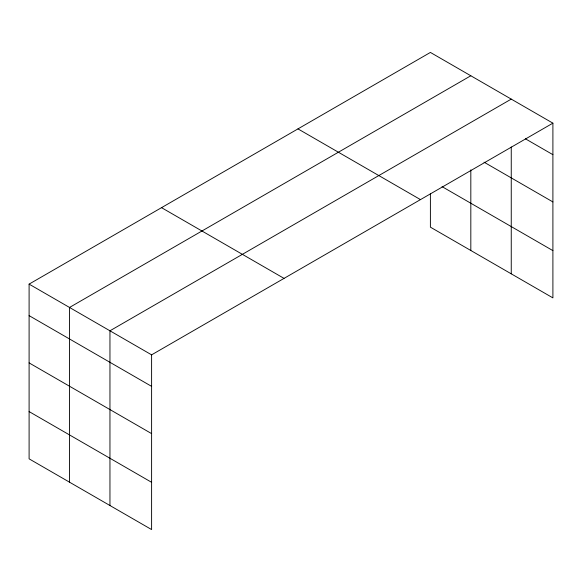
<?xml version="1.0" encoding="UTF-8"?>
<svg xmlns="http://www.w3.org/2000/svg" width="582" height="582" viewBox="0 0 582 582"><rect width="100%" height="100%" fill="white"/><g stroke="black" fill="none" stroke-linecap="round" stroke-linejoin="round"><path stroke-width="0.87" d="M552.9 123.158L430.396 52.431L29.1 284.118L29.1 458.842L151.604 529.569L151.604 354.845L552.9 123.158L552.9 297.882L430.396 227.155L430.396 193.53M511.251 146.984L511.251 273.838M470.823 75.769L69.527 307.456L69.527 482.18M511.251 99.107L109.954 330.794L109.954 505.525M525.393 138.792L552.9 154.674M484.042 162.174L552.9 201.932M442.058 186.633L552.9 250.624M297.969 128.884L420.473 199.611M161.527 207.658L284.031 278.385M29.1 284.118L151.604 354.845M29.1 315.633L151.604 386.361M29.1 362.892L151.604 433.619M29.1 411.583L151.604 482.311M470.823 169.879L470.823 250.5"/></g></svg>
